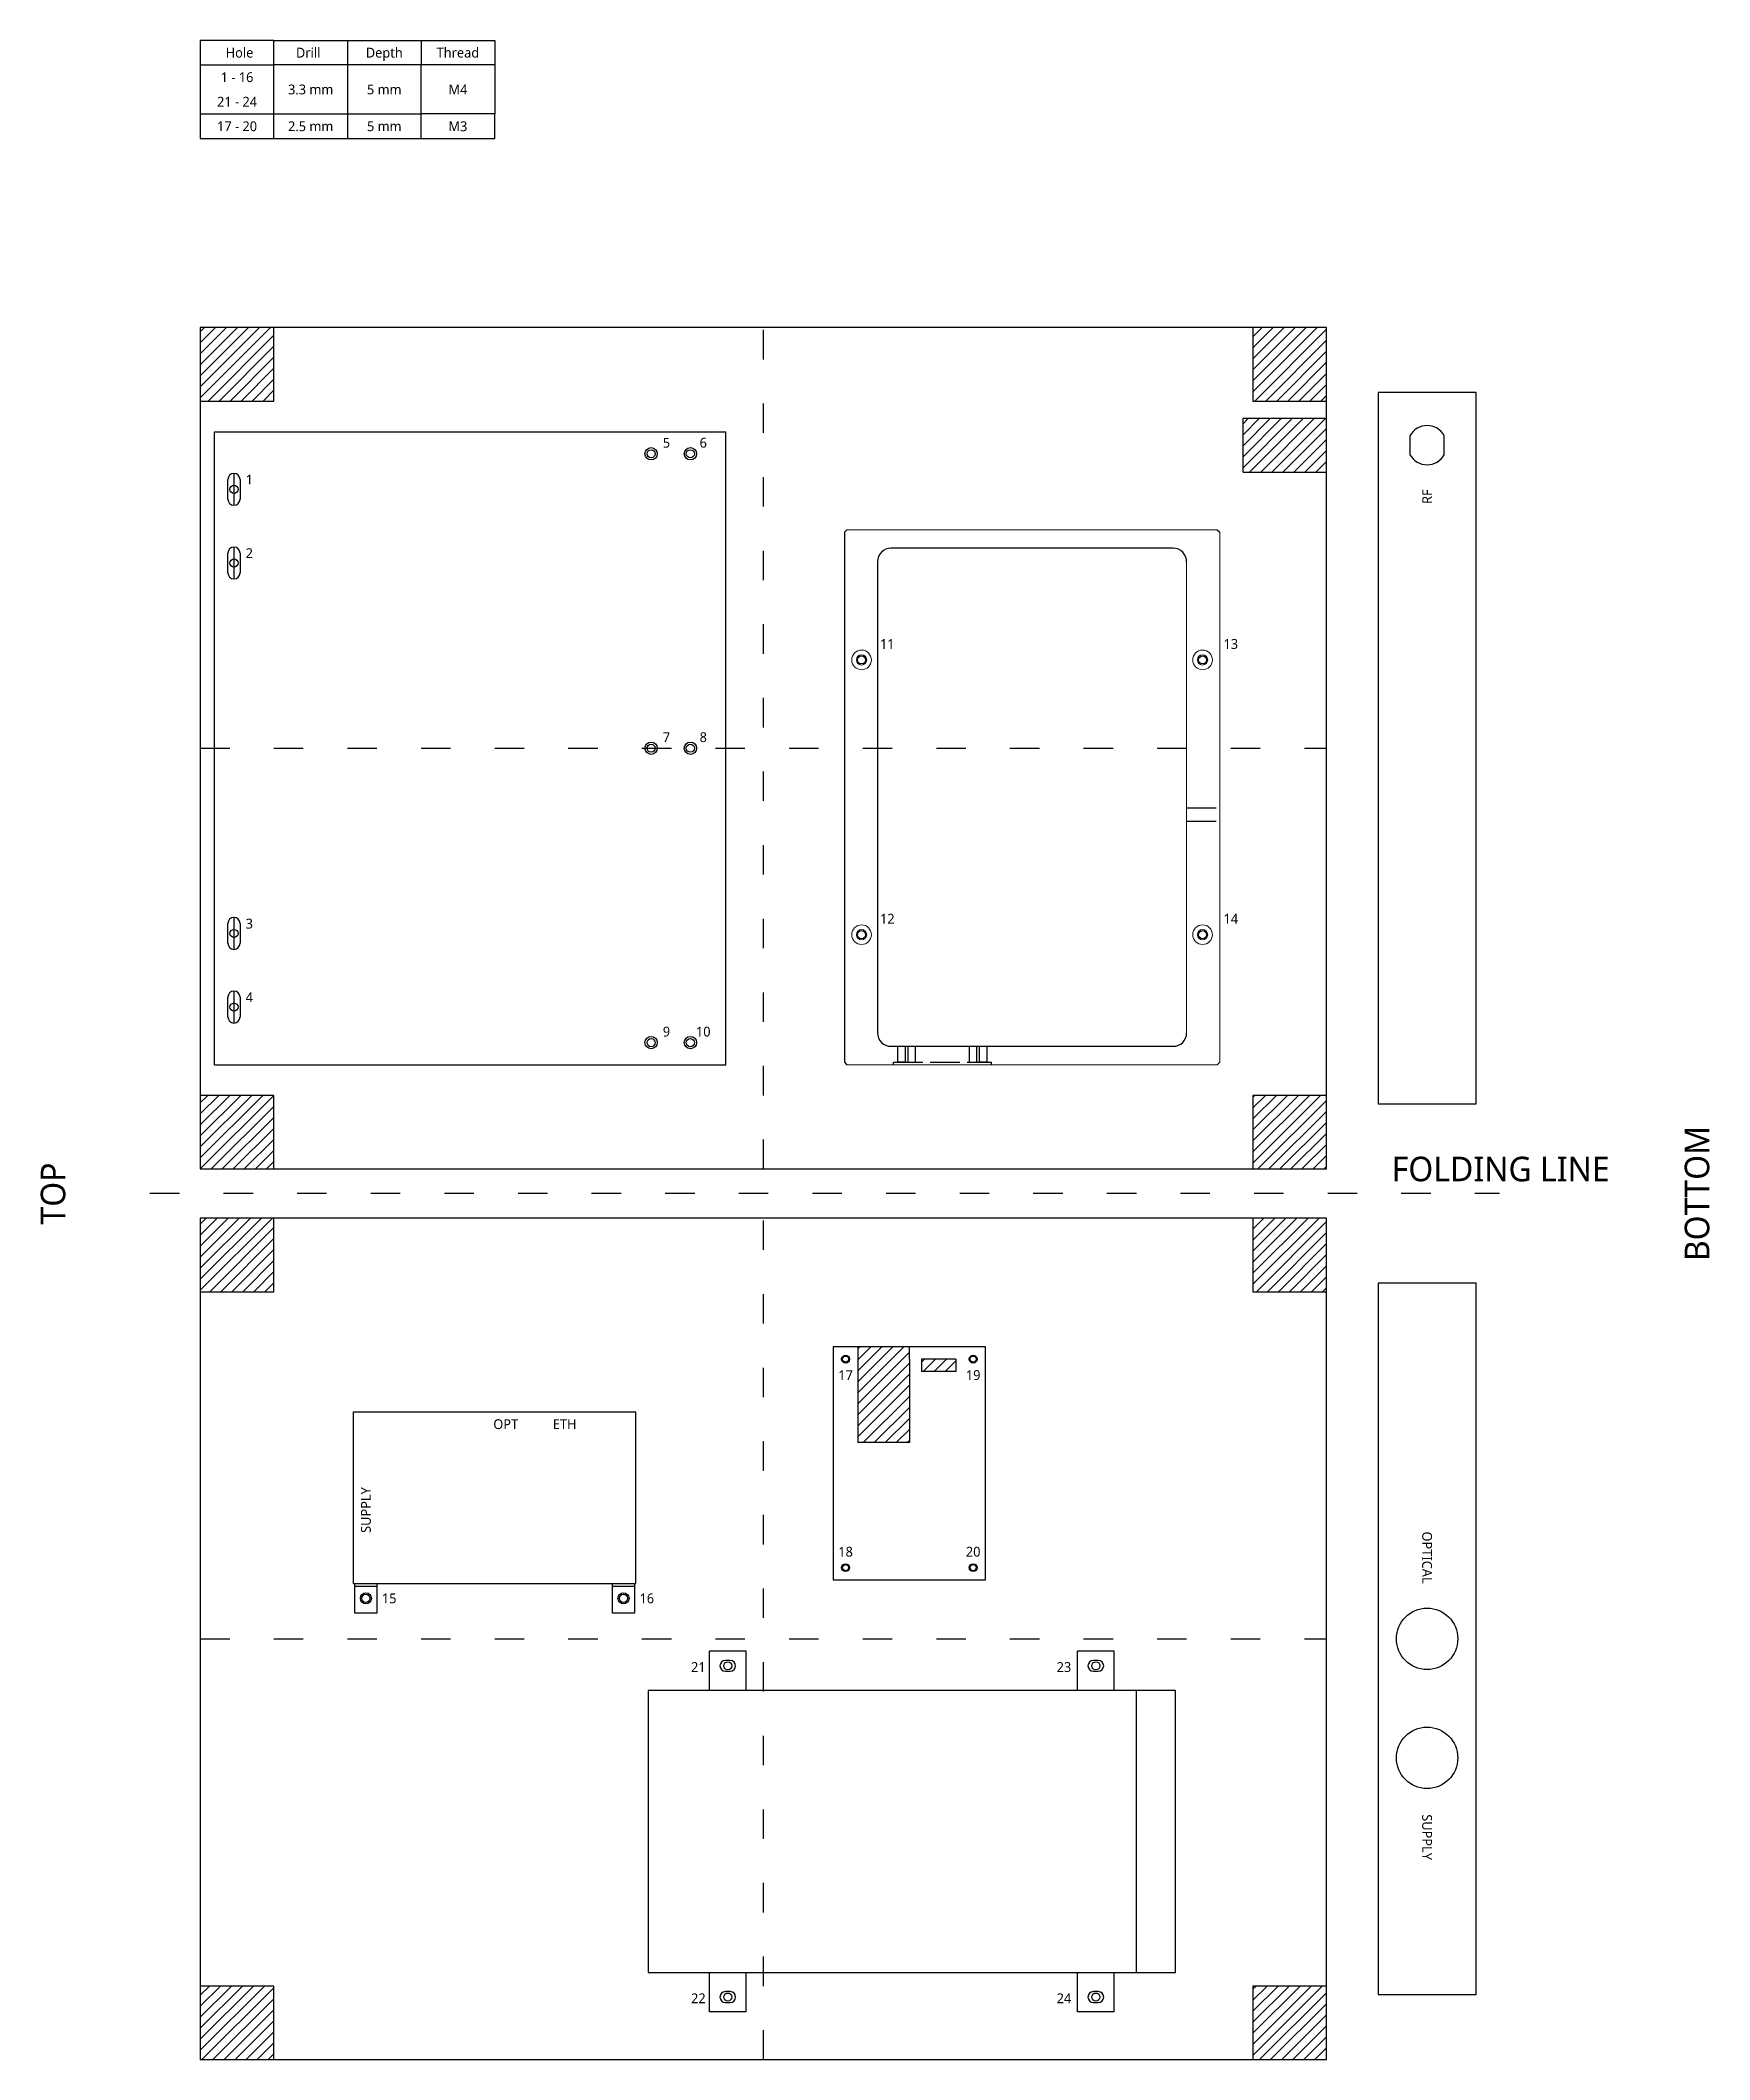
# Model space of a CAD drawing. Header units: millimetres. Extents: x -65 to 615, y -363 to 460.
import ezdxf
from ezdxf.enums import TextEntityAlignment as Align

# ---------------------------------------------------------------- set-up
doc = ezdxf.new("R2010")
doc.units = ezdxf.units.MM
doc.linetypes.add('ACAD_ISO02W100', pattern=[15, 12, -3])
doc.linetypes.add('ACAD_ISO03W100', pattern=[30, 12, -18])
doc.layers.get('0').update_dxf_attribs({"color": 18, "lineweight": 25, "true_color": 0x000000})
doc.styles.add('textstyle3', font='segoeui.ttf')

msp = doc.modelspace()

# ---------------------------------------------------------------- hatches: boundary and pattern name
at = {"transparency": 33554687}
h = msp.add_hatch(dxfattribs=at)
h.set_pattern_fill('ANSI31', color=256, style=0, pattern_type=0)
h.paths.add_polyline_path([(30, 0), (30, 30), (0, 30), (0, 0)], flags=0)
h.paths.add_polyline_path([(0, -363), (30, -363), (30, -333), (0, -333)], flags=0)
h.paths.add_polyline_path([(429, -363), (459, -363), (459, -333), (429, -333)], flags=0)
h.paths.add_polyline_path([(459, 343), (429, 343), (429, 313), (459, 313)], flags=0)
h.paths.add_polyline_path([(429, -50), (459, -50), (459, -20), (429, -20)], flags=0)
h.paths.add_polyline_path([(30, 343), (0, 343), (0, 313), (30, 313)], flags=0)
h.paths.add_polyline_path([(0, -50), (30, -50), (30, -20), (0, -20)], flags=0)
h.paths.add_polyline_path([(429, 0), (459, 0), (459, 30), (429, 30)], flags=0)
h = msp.add_hatch(dxfattribs=at)
h.set_pattern_fill('ANSI31', color=256, style=0, pattern_type=0)
h.paths.add_polyline_path([(459, 306), (459, 284), (425, 284), (425, 306)], flags=0)
h = msp.add_hatch(dxfattribs=at)
h.set_pattern_fill('ANSI31', color=256, angle=180, style=0, pattern_type=0)
h.paths.add_polyline_path([(268, -77.5), (268, -111.5), (289, -111.5), (289, -77.5), (289, -72.5), (268, -72.5)], flags=0)
h = msp.add_hatch(dxfattribs=at)
h.set_pattern_fill('ANSI31', color=256, angle=180, style=0, pattern_type=0)
h.paths.add_polyline_path([(308, -82.5), (294, -82.5), (294, -77.5), (308, -77.5)], flags=0)

# ---------------------------------------------------------------- linework, layer by layer
for p, q in [((0, 460), (0, 450)), ((30, 460), (0, 460)), ((30, 450), (30, 460)), ((30, 460), (60, 460)), ((60, 460), (60, 450)), ((60, 460), (90, 460)), ((90, 460), (90, 450)), ((90, 460), (120, 460)), ((120, 460), (120, 450)), ((0, 450), (30, 450)), ((0, 450), (0, 420)), ((60, 450), (30, 450)), ((30, 420), (30, 450)), ((90, 450), (60, 450)), ((60, 450), (60, 430)), ((90, 420), (90, 450)), ((120, 450), (90, 450)), ((120, 450), (120, 430)), ((0, 430), (30, 430)), ((30, 430), (60, 430)), ((60, 430), (60, 420)), ((60, 430), (90, 430)), ((120, 430), (90, 430)), ((120, 420), (120, 430)), ((0, 420), (30, 420)), ((30, 420), (60, 420)), ((60, 420), (90, 420)), ((90, 420), (120, 420)), ((459, 343), (0, 343)), ((0, 343), (0, 0)), ((30, 313), (30, 343)), ((429, 343), (429, 313)), ((459, 0), (459, 343)), ((0, 313), (30, 313)), ((429, 313), (459, 313)), ((520, 316.5), (480, 316.5)), ((480, 316.5), (480, 26.5)), ((520, 26.5), (520, 316.5)), ((425, 284), (425, 306)), ((425, 306), (459, 306)), ((5.75, 42.5), (5.75, 300.5)), ((5.75, 300.5), (214.25, 300.5)), ((214.25, 42.5), (214.25, 300.5)), ((11.25, 273), (11.25, 281)), ((13.75, 283.5), (13.75, 283.5)), ((13.75, 283.5), (13.75, 270.5)), ((16.25, 281), (16.25, 273)), ((425, 284), (459, 284)), ((13.75, 270.5), (13.75, 270.5)), ((262.5, 259.5), (263.5, 260.5)), ((262.5, 259.5), (262.5, 43.5)), ((414.5, 260.5), (415.5, 259.5)), ((11.25, 243), (11.25, 251)), ((13.75, 253.5), (13.75, 253.5)), ((13.75, 253.5), (13.75, 240.5)), ((16.25, 251), (16.25, 243)), ((276, 247.5), (276, 55.5)), ((396.5, 253), (281.5, 253)), ((13.75, 240.5), (13.75, 240.5)), ((11.25, 92), (11.25, 100)), ((13.75, 102.5), (13.75, 102.5)), ((13.75, 102.5), (13.75, 89.5)), ((16.25, 100), (16.25, 92)), ((13.75, 89.5), (13.75, 89.5)), ((11.25, 62), (11.25, 70)), ((13.75, 72.5), (13.75, 72.5)), ((13.75, 72.5), (13.75, 59.5)), ((16.25, 70), (16.25, 62)), ((13.75, 59.5), (13.75, 59.5)), ((281.5, 50), (396.5, 50)), ((5.75, 42.5), (214.25, 42.5)), ((199.75, 42.5), (214.25, 42.5)), ((262.5, 43.5), (263.5, 42.5)), ((287.45, 43.5), (284.25, 43.5)), ((320.75, 43.5), (317.55, 43.5)), ((414.5, 42.5), (415.5, 43.5)), ((30, 30), (0, 30)), ((30, 0), (30, 30)), ((459, 30), (429, 30)), ((429, 30), (429, 0)), ((480, 26.5), (520, 26.5)), ((0, 0), (459, 0)), ((459, -20), (0, -20)), ((0, -20), (0, -363)), ((30, -50), (30, -20)), ((429, -20), (429, -50)), ((459, -363), (459, -20)), ((520, -46.5), (480, -46.5)), ((480, -46.5), (480, -336.5)), ((520, -336.5), (520, -46.5)), ((0, -50), (30, -50)), ((429, -50), (459, -50)), ((320, -72.5), (258, -72.5)), ((258, -72.5), (258, -167.5)), ((268, -72.5), (268, -77.5)), ((289, -72.5), (268, -72.5)), ((289, -77.5), (289, -72.5)), ((320, -167.5), (320, -72.5)), ((268, -77.5), (268, -111.5)), ((289, -77.5), (289, -111.5)), ((308, -77.5), (294, -77.5)), ((294, -77.5), (294, -82.5)), ((308, -77.5), (308, -82.5)), ((308, -82.5), (294, -82.5)), ((62.5, -169), (62.5, -99)), ((62.5, -99), (177.5, -99)), ((177.5, -169), (177.5, -99)), ((289, -111.5), (268, -111.5)), ((62.5, -169), (177.5, -169)), ((63, -169), (72, -169)), ((63, -181), (63, -169)), ((63, -170), (72, -170)), ((72, -169), (72, -181)), ((168, -169), (177, -169)), ((168, -181), (168, -169)), ((168, -170), (177, -170)), ((177, -169), (177, -181)), ((258, -167.5), (320, -167.5)), ((72, -181), (63, -181)), ((177, -181), (168, -181)), ((207.5, -212.5), (207.5, -196.5)), ((222.5, -196.5), (207.5, -196.5)), ((222.5, -212.5), (222.5, -196.5)), ((372.5, -196.5), (357.5, -196.5)), ((357.5, -212.5), (357.5, -196.5)), ((372.5, -212.5), (372.5, -196.5)), ((211.8, -202.5), (211.8, -202.5)), ((216, -200.3), (214, -200.3)), ((214, -204.7), (216, -204.7)), ((218.2, -202.5), (218.2, -202.5)), ((361.8, -202.5), (361.8, -202.5)), ((366, -200.3), (364, -200.3)), ((364, -204.7), (366, -204.7)), ((368.2, -202.5), (368.2, -202.5)), ((397.5, -212.5), (182.5, -212.5)), ((182.5, -212.5), (182.5, -327.5)), ((381.5, -327.5), (381.5, -212.5)), ((397.5, -327.5), (397.5, -212.5)), ((182.5, -327.5), (397.5, -327.5)), ((207.5, -343.5), (207.5, -327.5)), ((222.5, -343.5), (222.5, -327.5)), ((357.5, -343.5), (357.5, -327.5)), ((372.5, -343.5), (372.5, -327.5)), ((30, -333), (0, -333)), ((30, -363), (30, -333)), ((216, -335.3), (214, -335.3)), ((366, -335.3), (364, -335.3)), ((459, -333), (429, -333)), ((429, -333), (429, -363)), ((480, -336.5), (520, -336.5)), ((222.5, -343.5), (207.5, -343.5)), ((211.8, -337.5), (211.8, -337.5)), ((214, -339.7), (216, -339.7)), ((218.2, -337.5), (218.2, -337.5)), ((372.5, -343.5), (357.5, -343.5)), ((361.8, -337.5), (361.8, -337.5)), ((364, -339.7), (366, -339.7)), ((368.2, -337.5), (368.2, -337.5)), ((0, -363), (459, -363))]:
    msp.add_line(p, q)
at = {"linetype": 'ACAD_ISO03W100'}
for p, q in [((229.5, 0), (229.5, 343)), ((0, 171.5), (459, 171.5)), ((229.5, -363), (229.5, -20)), ((0, -191.5), (459, -191.5))]:
    msp.add_line(p, q, dxfattribs=at)
at = {"color": 1}
for p, q in [((493, 298.87), (493, 291.13)), ((507, 291.13), (507, 298.87))]:
    msp.add_line(p, q, dxfattribs=at)
at = {"lineweight": 13}
for p, q in [((414.5, 260.5), (263.5, 260.5)), ((415.5, 43.5), (415.5, 259.5)), ((402, 55.5), (402, 247.5)), ((263.5, 42.5), (414.5, 42.5))]:
    msp.add_line(p, q, dxfattribs=at)
at = {"linetype": 'ACAD_ISO02W100'}
for p, q in [((402, 147.2), (415.5, 147.2)), ((402, 141.8), (415.5, 141.8)), ((284.25, 43.5), (284.25, 50)), ((287.45, 43.5), (287.45, 50)), ((288.5, 43.5), (288.5, 50)), ((291.5, 43.5), (291.5, 50)), ((313.5, 43.5), (313.5, 50)), ((316.5, 43.5), (316.5, 50)), ((317.55, 43.5), (317.55, 50)), ((320.75, 43.5), (320.75, 50)), ((282.5, 42.5), (282.5, 43.5)), ((282.5, 43.5), (322.5, 43.5)), ((322.5, 42.5), (322.5, 43.5))]:
    msp.add_line(p, q, dxfattribs=at)
at = {"color": 3, "linetype": 'ACAD_ISO03W100'}
msp.add_line((-20.5, -9.9), (529.5, -9.9), dxfattribs=at)
for centre, radius in [((183.75, 291.5), 2.5), ((199.75, 291.5), 2.5), ((183.75, 171.5), 2.5), ((199.75, 171.5), 2.5), ((183.75, 51.5), 2.5), ((199.75, 51.5), 2.5), ((263, -77.5), 1.6), ((315, -77.5), 1.6), ((263, -162.5), 1.6), ((315, -162.5), 1.6), ((67.5, -175), 2.25), ((172.5, -175), 2.25)]:
    msp.add_circle(centre, radius)
at = {"color": 1}
for centre, radius in [((183.75, 291.5), 1.65), ((199.75, 291.5), 1.65), ((13.75, 277), 1.65), ((13.75, 247), 1.65), ((269.5, 207.5), 1.65), ((408.5, 207.5), 1.65), ((183.75, 171.5), 1.65), ((199.75, 171.5), 1.65), ((13.75, 96), 1.65), ((269.5, 95.5), 1.65), ((408.5, 95.5), 1.65), ((13.75, 66), 1.65), ((183.75, 51.5), 1.65), ((199.75, 51.5), 1.65), ((263, -77.5), 1.25), ((315, -77.5), 1.25), ((263, -162.5), 1.25), ((315, -162.5), 1.25), ((67.5, -175), 1.65), ((172.5, -175), 1.65), ((500, -191.5), 12.5), ((215, -202.5), 1.65), ((365, -202.5), 1.65), ((500, -240), 12.5), ((215, -337.5), 1.65), ((365, -337.5), 1.65)]:
    msp.add_circle(centre, radius, dxfattribs=at)
at = {"lineweight": 13}
for centre, radius in [((269.5, 207.5), 4), ((269.5, 207.5), 2.1), ((408.5, 207.5), 4), ((408.5, 207.5), 2.1), ((269.5, 95.5), 4), ((408.5, 95.5), 4), ((269.5, 95.5), 2.1), ((408.5, 95.5), 2.1)]:
    msp.add_circle(centre, radius, dxfattribs=at)
at = {"color": 1}
for start, end in [(28.95502, 151.04498), (208.95502, 331.04498)]:
    msp.add_arc((500, 295), 8, start, end, dxfattribs=at)
for centre, radius, start, end in [((13.75, 281), 2.5, 90, 180), ((13.75, 281), 2.5, 0, 90), ((13.75, 273), 2.5, 180, 270), ((13.75, 273), 2.5, 270, 0), ((13.75, 251), 2.5, 90, 180), ((13.75, 251), 2.5, 0, 90), ((281.5, 247.5), 5.5, 90, 180), ((396.5, 247.5), 5.5, 0, 90), ((13.75, 243), 2.5, 180, 270), ((13.75, 243), 2.5, 270, 0), ((13.75, 100), 2.5, 90, 180), ((13.75, 100), 2.5, 0, 90), ((13.75, 92), 2.5, 180, 270), ((13.75, 92), 2.5, 270, 0), ((13.75, 70), 2.5, 90, 180), ((13.75, 70), 2.5, 0, 90), ((13.75, 62), 2.5, 180, 270), ((13.75, 62), 2.5, 270, 0), ((281.5, 55.5), 5.5, 180, 270), ((396.5, 55.5), 5.5, 270, 0), ((214, -202.5), 2.2, 90, 180), ((214, -202.5), 2.2, 180, 270), ((216, -202.5), 2.2, 0, 90), ((216, -202.5), 2.2, 270, 0), ((364, -202.5), 2.2, 90, 180), ((364, -202.5), 2.2, 180, 270), ((366, -202.5), 2.2, 0, 90), ((366, -202.5), 2.2, 270, 0), ((214, -337.5), 2.2, 90, 180), ((216, -337.5), 2.2, 0, 90), ((364, -337.5), 2.2, 90, 180), ((366, -337.5), 2.2, 0, 90), ((214, -337.5), 2.2, 180, 270), ((216, -337.5), 2.2, 270, 0), ((364, -337.5), 2.2, 180, 270), ((366, -337.5), 2.2, 270, 0)]:
    msp.add_arc(centre, radius, start, end)

# ---------------------------------------------------------------- texts
at = {"style": 'textstyle3'}
for s, height, p in [('Hole', 4, (16, 455)), ('Drill', 4, (44, 455)), ('Depth', 4, (75, 455)), ('Thread', 4, (105, 455)), ('1 - 16', 4, (15, 445)), ('21 - 24', 4, (15, 435)), ('3.3 mm', 4, (45, 440)), ('5 mm', 4, (75, 440)), ('M4', 4, (105, 440)), ('17 - 20', 4, (15, 425)), ('2.5 mm', 4, (45, 425)), ('5 mm', 4, (75, 425)), ('M3', 4, (105, 425)), ('FOLDING LINE', 10, (530, 0)), ('OPT', 4, (124.5, -104)), ('ETH', 4, (148.5, -104))]:
    msp.add_text(s, height=height, dxfattribs=at).set_placement(p, align=Align.MIDDLE_CENTER)
at = {"color": 1, "style": 'textstyle3'}
for s, p in [('5', (190, 296)), ('6', (205, 296)), ('1', (20, 281)), ('2', (20, 251)), ('11', (280, 214)), ('13', (420, 214)), ('7', (190, 176)), ('8', (205, 176)), ('3', (20, 100)), ('12', (280, 102)), ('14', (420, 102)), ('4', (20, 70)), ('9', (190, 56)), ('10', (205, 56)), ('17', (263, -84)), ('19', (315, -84)), ('18', (263, -156)), ('20', (315, -156)), ('15', (77, -175)), ('16', (182, -175)), ('21', (203, -203)), ('23', (352, -203)), ('22', (203, -338)), ('24', (352, -338))]:
    msp.add_text(s, height=4, dxfattribs=at).set_placement(p, align=Align.MIDDLE_CENTER)
at = {"color": 5, "style": 'textstyle3'}
for s, rotation, p in [('RF', 90, (500, 277)), ('OPTICAL', 270, (500, -169))]:
    msp.add_text(s, height=4, rotation=rotation, dxfattribs=at).set_placement(p, align=Align.MIDDLE_RIGHT)
at = {"style": 'textstyle3'}
for s, height, p in [('BOTTOM', 10, (610, -10)), ('TOP', 10, (-60, -10)), ('SUPPLY', 4, (67.5, -139))]:
    msp.add_text(s, height=height, rotation=90, dxfattribs=at).set_placement(p, align=Align.MIDDLE_CENTER)
at = {"color": 5, "style": 'textstyle3'}
msp.add_text('SUPPLY', height=4, rotation=270, dxfattribs=at).set_placement((500, -263), align=Align.MIDDLE_LEFT)

doc.saveas('drawing.dxf')
